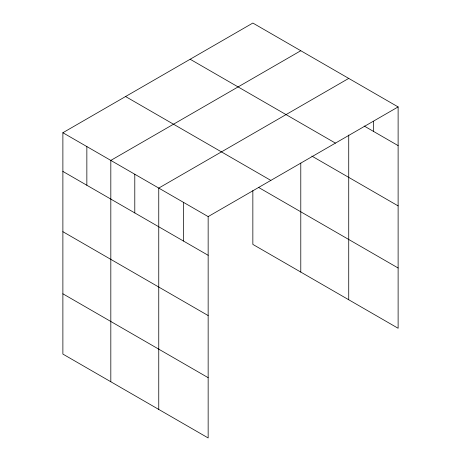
<?xml version="1.0" encoding="UTF-8"?>
<svg xmlns="http://www.w3.org/2000/svg" width="461" height="461" viewBox="0 0 461 461"><rect width="100%" height="100%" fill="white"/><g stroke="black" fill="none" stroke-linecap="round" stroke-linejoin="round"><path stroke-width="0.69" d="M62.88 132.728L208.153 216.601L208.153 437.95L62.88 354.077L62.88 132.728L252.847 23.05L398.12 106.923L398.12 328.272L252.847 244.399L252.847 190.583M300.785 50.727L110.819 160.405L110.819 381.754M348.729 78.405L158.757 188.082L158.757 409.431M208.153 216.601L398.12 106.923M364.161 126.009L398.12 145.613M190.157 59.244L335.429 143.117M311.849 156.083L398.12 205.888M125.571 96.533L270.843 180.407M258.379 187.316L398.12 267.997M62.88 171.417L208.153 255.29M62.88 231.693L208.153 315.566M62.88 293.801L208.153 377.674M373.422 121.324L373.422 131.356M348.729 135.038L348.729 299.754M300.785 163.108L300.785 272.076M183.455 202.339L183.455 241.034M134.791 174.246L134.791 212.936M86.852 146.563L86.852 185.259"/></g></svg>
